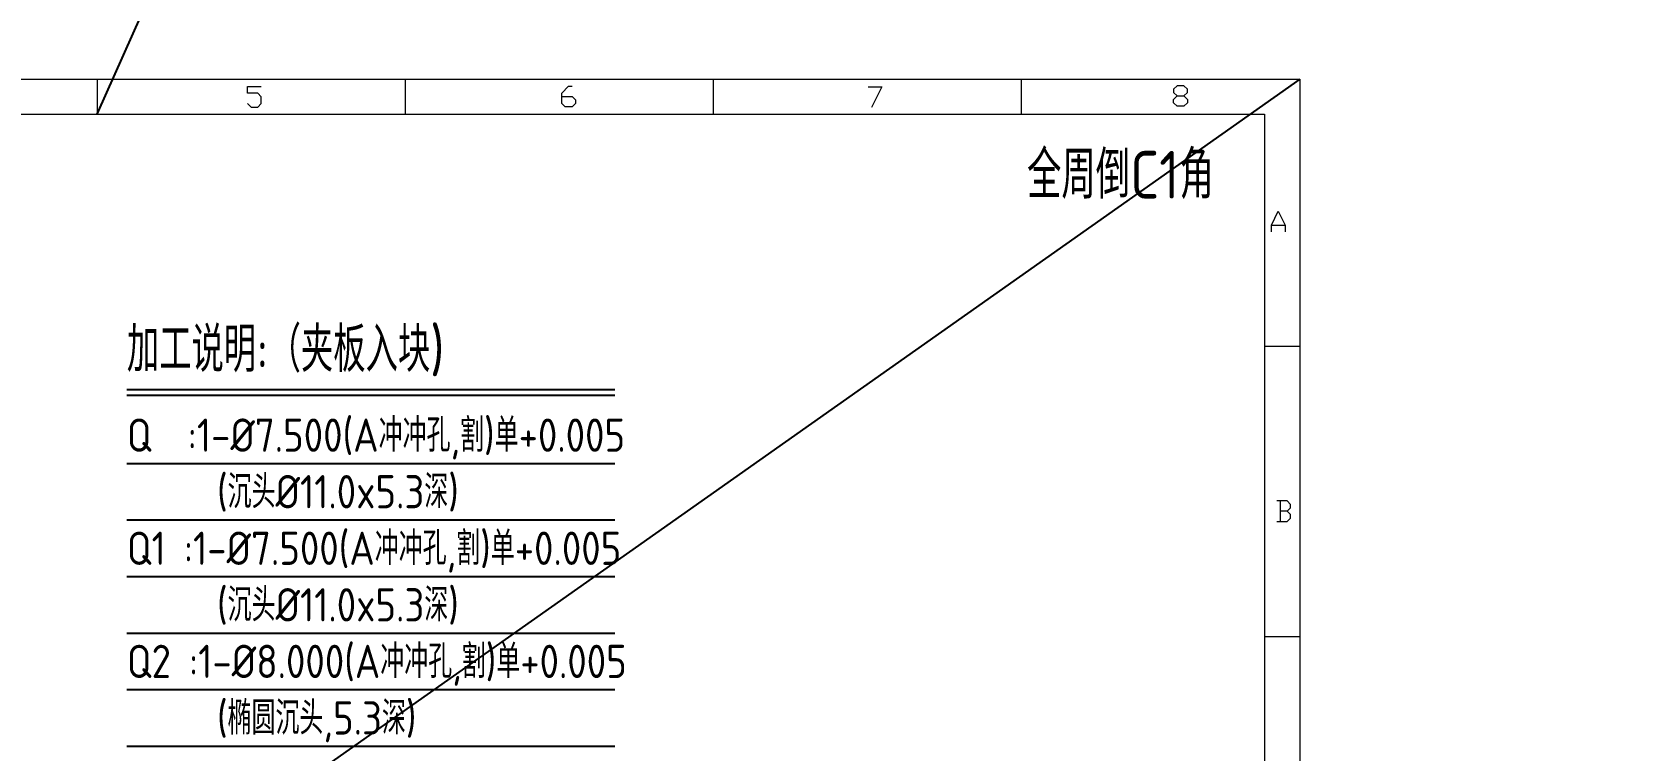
# Model space of a CAD drawing. Header units: millimetres. Extents: x 88508 to 142116, y -5268 to 20283.
# Drawn here: x 97805.8 to 98020.8, y 14777.2 to 14874.4 of the extents above; entities that cross this region are included whole.
import ezdxf
from ezdxf.enums import TextEntityAlignment as Align

# ---------------------------------------------------------------- set-up
doc = ezdxf.new("R2010")
doc.units = ezdxf.units.MM
doc.layers.add('PH_P', color=2, linetype='Continuous')
doc.layers.add('TEXT', color=4, linetype='Continuous')
doc.styles.add('gbenor', font='gbenor.shx', dxfattribs={"bigfont": 'gbcbig.shx'})
doc.styles.add('GBENOR_', font='gbenor.shx', dxfattribs={"bigfont": 'gbcbig'})
doc.styles.add('TXT', font='txt.shx', dxfattribs={"width": 0.8, "bigfont": 'ctxt.shx'})

# ---------------------------------------------------------------- blocks, each defined once
blk = doc.blocks.new('U40')
at = {"color": 254, "lineweight": 18}
for p, q in [((0, 1783.5), (2530.2, 1783.5)), ((1265.1, 1783.5), (1265.1, 1746.5)), ((1589.1, 1783.5), (1589.1, 1746.5)), ((1913.1, 1783.5), (1913.1, 1746.5)), ((2237.1, 1783.5), (2237.1, 1746.5)), ((2530.2, 1783.5), (2530.2, 0)), ((37, 1746.5), (2493.2, 1746.5)), ((2493.2, 1746.5), (2493.2, 37)), ((2493.2, 1502.7), (2530.2, 1502.7)), ((2493.2, 1197.2), (2530.2, 1197.2))]:
    blk.add_line(p, q, dxfattribs=at)
at = {"color": 92, "lineweight": 18}
for points in [[(1423.4, 1757.7), (1427, 1754.1), (1434.2, 1754.1), (1437.8, 1757.7), (1437.8, 1764.9), (1434.2, 1768.5), (1423.4, 1768.5), (1423.4, 1775.7), (1437.8, 1775.7)], [(1753.9, 1765.1), (1764.7, 1765.1), (1768.3, 1761.5), (1768.3, 1757.9), (1764.7, 1754.3), (1757.5, 1754.3), (1753.9, 1757.9), (1753.9, 1768.7), (1761.1, 1775.9), (1764.7, 1775.9)], [(2076.2, 1775.2), (2090.6, 1775.2), (2079.8, 1753.6)], [(2408.4, 1765.7), (2412, 1762.1), (2412, 1758.5), (2408.4, 1754.9), (2401.2, 1754.9), (2397.6, 1758.5), (2397.6, 1762.1), (2401.2, 1765.7), (2408.4, 1765.7), (2412, 1769.3), (2412, 1772.9), (2408.4, 1776.5), (2401.2, 1776.5), (2397.6, 1772.9), (2397.6, 1769.3), (2401.2, 1765.7)], [(2500.4, 1622.8), (2500.4, 1630), (2507.6, 1644.4), (2514.8, 1630), (2514.8, 1622.8)], [(2500.4, 1630), (2514.8, 1630)], [(2516.9, 1329), (2520.5, 1332.6), (2520.5, 1336.2), (2516.9, 1339.8), (2506.1, 1339.8)], [(2509.7, 1339.8), (2509.7, 1318.2)], [(2506.1, 1318.2), (2516.9, 1318.2), (2520.5, 1321.8), (2520.5, 1325.4), (2516.9, 1329), (2509.7, 1329)]]:
    blk.add_lwpolyline(points, dxfattribs=at)
at = {"lineweight": 18, "style": 'GBENOR_'}
blk.add_attdef('文档路径', (2126, 386.9), '', height=17.8, dxfattribs=at)
at = {"lineweight": 20, "style": 'TXT'}
for tag, height, p in [('18-**-**', 16.3, (1866.6, 256.2)), ('客户名称', 16.1, (1741.1, 134, 0)), ('料厚:', 16.1, (1741.3, 93.2, 0))]:
    blk.add_attdef(tag, text='', height=height, dxfattribs=at).set_placement(p, align=Align.MIDDLE)
for tag, p, height in [('88888', (1850.9, 207.5), 14.9), ('材质:', (1691.2, 168, 0), 16.1), ('核准', (1869.4, 127.5, 0), 16.1), ('设计', (1868.8, 88.3, 0), 16.1), ('绘图', (1868.2, 49.1, 0), 16.1)]:
    blk.add_attdef(tag, p, '', height=height, dxfattribs=at)
for tag, p, height, width in [('3', (2234.7, 206.9), 15.8, 0.7), ('4', (2234.7, 167.4), 15.8, 0.7), ('核准日期', (2041.1, 124.2, 0), 16.1, 0.68), ('设计日期', (2041.1, 84.5, 0), 16.1, 0.68), ('1', (2251.9, 85.9), 14.6, 0.7), ('绘图日期', (2040.9, 46.4, 0), 16.1, 0.68), ('2', (2235, 49.2), 14.6, 0.7)]:
    blk.add_attdef(tag, p, '', height=height, dxfattribs=dict(at, width=width))

msp = doc.modelspace()

# ---------------------------------------------------------------- linework, layer by layer
at = {"layer": 'PH_P', "color": 8}
msp.add_line((97814.608, 14863.261), (98389.687, 16155.294), dxfattribs=at)
at = {"layer": 'PH_P', "color": 1}
msp.add_line((97977.304, 14868.023), (97651.913, 14638.662), dxfattribs=at)
at = {"layer": 'TEXT', "color": 3}
for p, q in [((97818.628, 14826.051), (97884.662, 14826.051)), ((97818.628, 14825.263), (97884.662, 14825.263)), ((97818.628, 14816.038), (97884.662, 14816.038)), ((97818.628, 14808.388), (97884.662, 14808.388)), ((97818.628, 14800.738), (97884.662, 14800.738)), ((97818.628, 14793.088), (97884.662, 14793.088)), ((97818.628, 14785.438), (97884.662, 14785.438)), ((97818.628, 14777.788), (97884.662, 14777.788))]:
    msp.add_line(p, q, dxfattribs=at)

# ---------------------------------------------------------------- block references
at = {"ltscale": 3, "xscale": 0.1286023526423836, "yscale": 0.1286023526408614, "zscale": 0.1286023526410949}
msp.add_blockref('U40', (97651.913, 14638.662), dxfattribs=at)

# ---------------------------------------------------------------- texts
at = {"layer": 'TEXT', "color": 4, "lineweight": 18, "style": 'gbenor'}
msp.add_text('全周倒C1角', height=6.4521, dxfattribs=at).set_placement((97940.416, 14851.856))
at = {"layer": 'TEXT', "color": 4, "style": 'gbenor'}
for s, height, p in [('加工说明:（夹板入块)', 6.075, (97818.628, 14828.413)), ('     (沉头%%c11.0x5.3深)', 4.5, (97818.628, 14809.963)), ('     (沉头%%c11.0x5.3深)', 4.5, (97818.628, 14794.663)), ('     (椭圆沉头,5.3深)', 4.5, (97818.628, 14779.363))]:
    msp.add_text(s, height=height, dxfattribs=at).set_placement(p)
at = {"layer": 'TEXT', "color": 1, "style": 'gbenor'}
for s, p in [('Q  :1-%%c7.500(A冲冲孔,割)单+0.005', (97818.628, 14817.613)), ('Q1 :1-%%c7.500(A冲冲孔,割)单+0.005', (97818.628, 14802.313)), ('Q2 :1-%%c8.000(A冲冲孔,割)单+0.005', (97818.628, 14787.013))]:
    msp.add_text(s, height=4.5, dxfattribs=at).set_placement(p)

doc.saveas('drawing.dxf')
